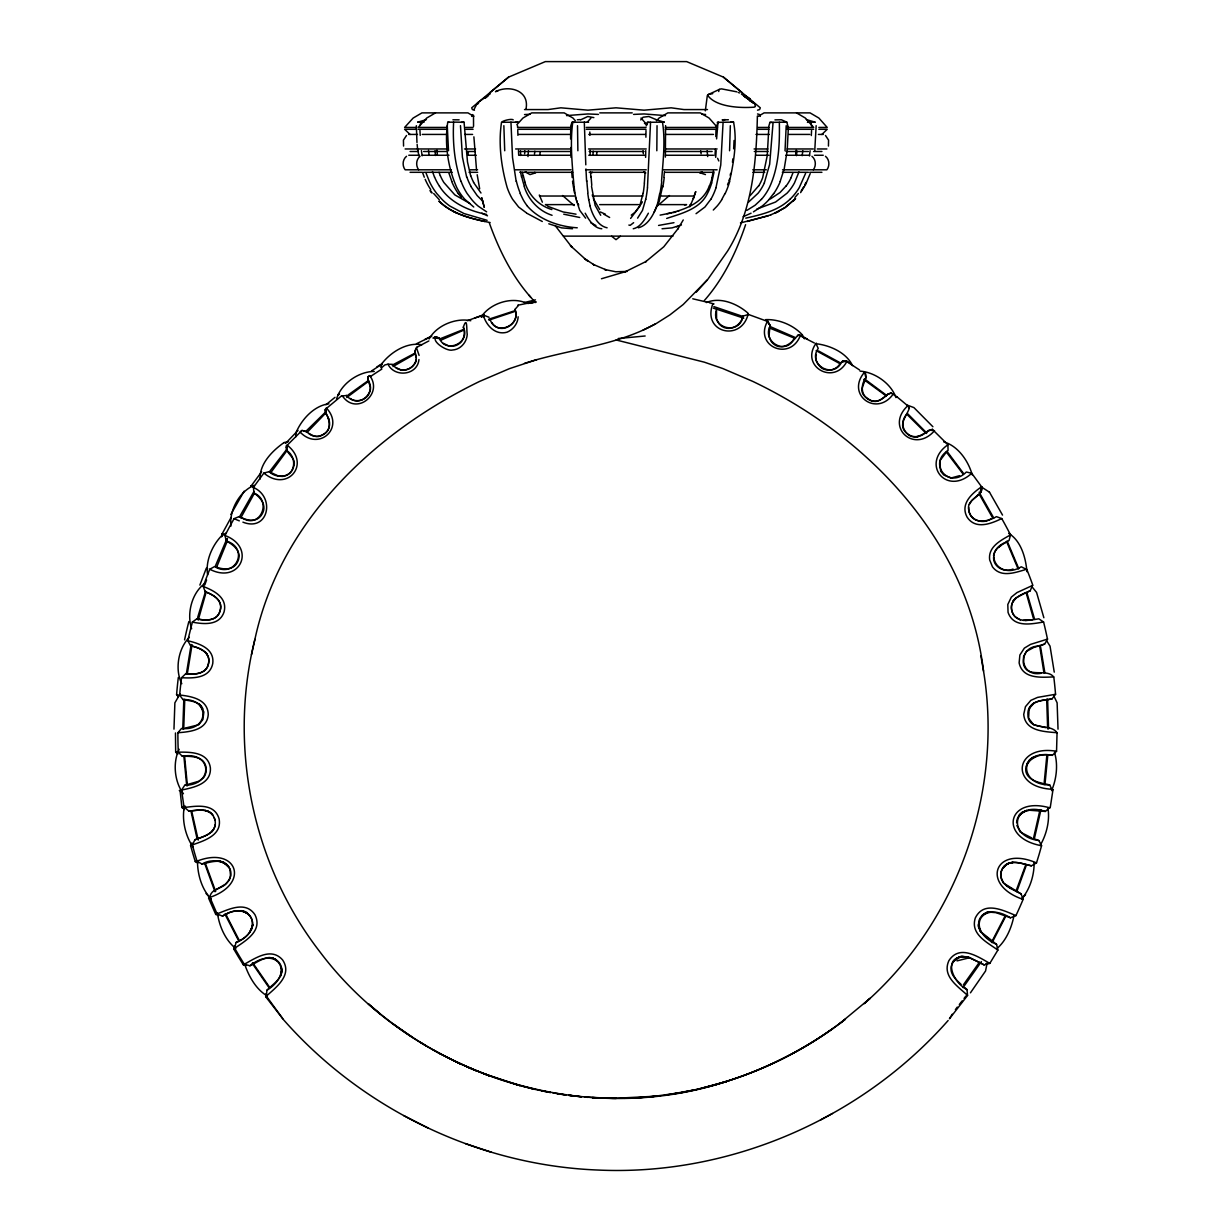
<?xml version="1.0" encoding="UTF-8"?>
<svg xmlns="http://www.w3.org/2000/svg" width="1232" height="1232" viewBox="0 0 1232 1232"><rect width="100%" height="100%" fill="white"/><g stroke="black" fill="none" stroke-linecap="round" stroke-linejoin="round"><path stroke-width="1.5" d="M346.654 395.564L341.449 395.934L324.647 409.917C328.513 418.048 333.964 429.768 321.983 435.266C314.406 439.793 308.77 431.539 302.04 430.415L287.241 445.214L286.409 447.447M302.04 430.415L300.023 432.001C318.718 451.713 345.114 427.935 326.403 408.023L325.31 413.259C330.284 418.664 331.516 427.227 325.772 432.663C320.967 436.867 313.944 437.837 308.847 433.618M473.488 115.084L473.55 126.357M214.168 817.694A13.506 13.475 84.8 0 1 214.953 819.973C217.771 832.586 204.096 836.574 194.933 839.777L192.361 844.906L194.594 853.052L196.997 861.153L202.033 864.094C216.478 855.023 240.671 866.019 226.688 883.175C221.899 888.996 210.687 888.534 209.917 897.358L217.078 913.898L222.468 916.131C250.543 898.005 266.528 930.175 235.943 942.572L234.696 948.24L239.408 956.294L244.306 964.256L249.957 965.765C257.858 962.284 268.129 953.214 276.569 960.452M577.515 125.695L577.87 150.751M417.032 346.947C411.95 352.121 419.635 359.436 413.844 364.78A13.105 12.813 6.7 0 1 401.201 370.031L396.257 367.752M186.355 673.889L191.16 644.505M645.907 137.229L645.999 130.577M897.343 397.166A469.377 457.026 49.3 0 1 907.707 405.821L909.37 407.977C906.968 415.939 897.25 424.978 906.644 433.14C915.284 442.396 924.262 432.047 932.331 429.321L947.916 444.752L948.055 450.481C927.373 463.648 949.071 489.72 966.335 472.01L971.725 473.288L982.243 487.672C982.073 496.943 965.873 499.129 968.829 510.356C971.309 524.647 987.186 522.276 996.426 516.639L1001.739 518.564A413.567 413.336 27 0 1 1010.517 534.873M1048.34 699.437C1039.5 700.238 1027.272 702.902 1027.904 714.391C1028.289 732.116 1049.987 722.429 1057.056 732.732L1056.548 751.258L1052.344 755.355C1018.325 749.01 1018.664 785.092 1049.679 784.923L1051.959 789.589L1052.99 789.697L1050.342 806.883L1045.383 811.457C1012.488 800.353 1006.559 836.436 1038.899 840.547L1041.579 845.722L1039.13 854.346L1036.497 862.924L1031.369 865.803C1021.559 863.386 1006.559 857.795 1001.539 870.624C997.073 883.914 1012.026 888.996 1021.112 893.908L1023.114 899.391A435.235 435.204 9 0 1 1015.923 915.607L1010.456 917.794L996.103 912.666L988.002 912.019M645.614 157.373L645.737 150.627M656.825 150.751L657.041 125.695M1026.918 571.694C1025.825 558.219 1021.236 540.894 1008.715 533.41M173.974 729.144L174.882 702.81L180.118 693.801M1047.6 699.175L1048.586 728.882M503.857 125.695L504.72 150.751M715.807 136.613L715.992 130.299M716.593 138.893L717.994 122.353L733.564 122.122C737.321 141.372 733.825 162.208 729.498 181.366M757.387 116.008C756.325 162.331 752.644 210.841 727.511 251.189L707.738 279.448L696.249 292.184M665.372 157.111L665.573 125.633M734.056 140.479L733.671 148.826M712.743 93.632L708.754 94.356A22.561 4.82 12.6 0 0 707.538 95.157C715.761 107.107 739.985 108.216 754.169 107.169A22.607 4.789 12.3 0 0 755.401 106.368L754.692 103.811L743.758 95.865L754.092 103.319M447.262 125.695L448.51 150.751M723.092 122.261L720.751 165.073L715.977 187.695M281.835 969.261L281.158 974.989M811.303 135.551L811.565 130.53M1046.892 754.862L1044.012 784.491M416.354 125.695L416.97 142.512M645.121 171.941L644.351 182.967M715.022 155.663L715.376 149.303M269.084 471.671L278.771 476.183L282.605 476.43C295.896 474.705 297.02 457.18 286.933 450.712L287.241 445.214L286.271 445.753C284.607 453.422 297.081 457.549 293.786 466.112C291.337 477.739 276.815 479.017 269.084 471.671L263.879 473.073L256.271 483.452L253.453 487.487L253.931 493.046C260.876 497.651 267.298 505.813 261.985 514.283C256.749 523.277 246.431 520.32 239.039 516.639L233.972 518.672L239.316 520.859M716.516 310.895L716.577 319.15L719.041 323.8C727.019 333.148 740.755 326.942 743.004 316.116L748.409 314.453L767.829 321.521L769.538 324.416M729.575 150.751L730.33 125.695M715.715 157.373L716.146 150.627M1013.921 915.838C1011.718 927.373 1006.267 940.54 997.073 948.455M197.505 861.399C197.49 874.381 201.817 889.535 211.257 899.052L206.067 893.508M524.632 153.707L524.832 150.704M716.1 127.681L717.994 122.353M1033.432 838.607L1040.039 809.563M978.762 922.783L978.47 926.479L981.088 932.362M528.466 150.658L527.974 156.572M592.992 154.185L593.239 151.197M797.889 335.72L799.599 334.873L807.391 339.062M295.726 436.913L296.111 432.447M785.03 150.751L786.201 125.695M265.943 993.793L265.681 996.703L282.713 1018.633L266.374 996.087L266.882 990.282C272.919 983.983 283.745 977.915 281.558 967.69A13.044 13.028 0 0 0 277.323 960.714M664.464 171.556L663.894 177.131M795.718 154.862L796.149 150.242M184.769 699.299L183.707 729.036M796.442 155.663L796.919 150.889M254.146 485.331C239.347 491.383 229.09 510.649 230.938 526.095M716.67 309.371C709.617 328.205 739.908 336.136 743.004 316.116M814.752 150.751L816.154 125.695M647.462 187.695L650.542 122.261L664.233 122.153L655.717 119.581M661.522 181.366C662.97 161.762 665.573 141.526 662.477 122.122M732.47 162.27L732.871 158.82M802.201 155.694L802.802 150.627M981.057 932.362L978.562 927.049L978.732 921.567A13.167 13.152 -72.8 0 1 984.122 913.805L989.404 911.742M979.917 493.293L981.596 486.809C971.709 493.478 959.928 504.181 967.166 517.224C975.528 529.868 990.928 523.8 1001.739 518.564M368.199 378.794L367.998 380.38C376.468 391.222 361.038 407.037 350.196 398.475M534.472 154.185L534.857 151.197M596.55 155.032L596.95 151.998M705.32 110.865L707.291 95.788M342.234 395.672C355.802 416.324 383.676 394.178 369.723 375.606L367.798 377.069C367.29 382.012 372.203 386.679 369.785 391.807C366.643 402.079 352.537 403.649 346.315 395.349M518.164 316.778C517.81 323.523 513.236 329.514 507.091 332.178C495.664 335.458 486.686 326.003 483.56 316.039L483.606 315.146L489.089 317.286M809.409 155.987L810.132 150.766M816.262 354.462C814.367 359.96 817.909 364.934 821.96 368.322C828.289 371.802 835.85 370.093 839.824 364.102M470.639 175.745L467.482 161.916L464.064 122.245L453.607 122.122C452.606 141.926 454.346 162.516 460.937 181.366M980.888 492.523L981.596 486.809M224.84 535.15L222.145 533.826L221.714 536.644L222.145 533.826L231.108 517.425M780.195 181.366L784.183 168.953L787.186 150.597L788.357 127.62L786.755 122.122L773.08 122.353L769.661 164.318L764.317 182.967M828.443 146.054L828.566 140.14L825.486 135.474M1047.816 754.954L1044.952 784.584M252.822 925.093L251.159 930.345M643.119 193.193L639.593 206.483L630.599 218.434M769.677 329.036L768.999 336.167L770.862 340.879C779.594 353.199 792.022 343.666 797.951 334.919L800.338 335.597C790.02 362.008 753.276 346.146 767.752 320.813L767.829 321.521M662.616 186.278L659.151 201.648L654.069 212.335M714.067 171.941L711.619 182.967M713.374 170.909L711.988 177.685M524.478 363.332L536.736 359.652L509.447 368.645L479.602 381.412C374.42 432.417 280.188 521.459 254.901 639.362C228.074 746.484 252.421 864.941 320.212 952.244C411.858 1073.981 581.951 1129.205 727.065 1081.296L696.881 1089.458L666.127 1095.032M539.739 155.032L540.278 151.998M184.122 807.838C181.951 820.851 185.524 836.066 192.962 846.938M986.986 963.747L985.569 970.97L970.446 992.838M467.806 155.032L468.422 151.998M659.705 193.532L658.396 199.692M1015.923 891.321L1025.517 865.403M325.31 413.259L326.403 408.023M645.707 199.338L642.488 210.395L637.591 218.156M767.444 321.444L770.385 325.864L767.259 321.306M251.497 654.669L254.901 639.362M252.991 924.955L249.572 932.162M246.184 965.534L243.335 964.81L238.423 956.91L233.695 948.917L234.342 946.068M192.084 644.644L187.279 674.043M770.416 325.756C761.345 341.264 785.847 355.74 793.67 339.216M730.176 175.283L730.622 173.419M205.59 591.191L197.659 617.478M205.775 593.501L198.229 620.096M336.505 399.23C340.833 383.768 358.651 371.433 374.251 371.448M226.842 538.877L215.369 566.058M993.531 555.832C994.578 547.778 1003.017 544.359 1009.054 540.448L1010.579 534.842C1001.031 540.263 987.818 546.7 989.681 559.944L992.484 566.889C1001.015 578.101 1015.23 572.526 1026.364 569.353L1021.266 566.782C998.413 580.811 980.98 551.597 1006.529 541.941M216.847 566.689L227.227 541.233M419.989 125.618L420.99 122.122L424.101 122.137M517.748 305.967L518.056 304.905M771.679 122.338L769.923 122.384L768.937 125.787L767.243 155.663L762.67 177.685A43.289 34.419 -88.2 0 1 758.743 185.878M1040.948 809.763L1034.341 838.807M1029.305 709.57C1031.338 699.622 1044.443 700.839 1052.005 698.898L1055.624 694.278L1037.575 697.389L1030.845 700.346L1025.455 706.66L1023.715 714.391C1025.255 731.254 1043.951 731.546 1057.056 732.732M587.541 122.245L588.588 122.184L572.741 122.261C569.862 143.744 572.326 166.027 574.158 187.695M798.967 171.941L794.455 182.967A48.541 47.186 -88.8 0 1 787.017 193.208L775.606 202.017L756.848 209.086M1026.179 865.649L1016.8 891.645M646.23 125.864L647.37 122.353L650.542 122.261M215.169 824.778C213.783 834.68 202.479 836.497 194.933 839.777M805.589 173.373L799.229 187.695A55.933 54.747 -89.9 0 1 789.928 199.353M418.957 359.528C417.494 375.421 394.548 377.854 388.003 364.21L384.861 364.934L381.242 368.06M1026.333 766.196L1029.536 759.667L1036.066 756.356M574.651 122.368L571.971 122.353L570.77 125.864L570.601 138.893M656.641 206.129C653.653 214.876 647.585 225.564 638.315 227.797M695.649 191.822L693.323 198.568L695.726 191.638M745.591 224.671C736.382 252.021 723.584 278.678 704.396 300.469M810.194 173.635L805.743 184.292L800.6 192.639M793.008 172.634L791.036 177.685M203.234 586.494C214.06 590.544 227.797 597.813 224.055 611.934C219.419 625.841 203.757 624.301 192.284 622.114L196.797 618.864C205.344 620.62 217.078 621.606 220.081 610.872C223.238 600.477 213.398 594.625 205.22 591.76L203.234 586.494L205.836 579.317L209.733 569.246L214.553 566.581C235.374 579.179 250.004 548.255 226.241 540.971L224.994 535.504A419.357 419.049 -42.1 0 1 234.065 518.734M199.877 585.092L206.298 568.245L207.623 568.63M204.774 584.938L206.576 580.026M473.981 109.54L477.308 103.149M280.68 975.99L281.897 970.262L281.065 967.259M254.008 491.399L239.378 517.07M1025.563 894.663L1021.682 898.821C1030.014 889.304 1034.295 874.951 1034.125 862.569M471.702 116.393L472.395 114.561M453.607 122.122L447.74 122.261C444.444 143.744 447.817 167.583 456.841 187.695A55.933 46.831 -90 0 0 464.818 199.322L473.75 207.022M380.78 367.136L382.413 362.963M296.111 432.463C301.686 419.25 314.268 405.559 328.898 403.803M240.779 517.871L254.1 493.801M689.828 206.776L693.477 198.121M1027.411 592.022L1030.183 590.836L1032.478 585.477L1016.939 592.607L1011.349 597.104L1007.807 604.481L1008.053 612.381C1013.428 627.843 1031.015 624.116 1043.581 622.006A426.195 424.67 76.7 0 1 1047.477 639.115M416.031 360.114C413.875 370.216 399.445 373.743 393.301 365.196M709.386 185.801C702.225 205.713 678.817 211.642 660.106 215.123M864.248 373.034L864.587 372.28L865.927 377.87C859.859 385.262 861.106 397.751 871.394 400.708C879.725 404.204 884.437 394.933 891.044 392.792L897.358 397.135M991.498 942.341L1005.189 915.792M1005.82 916.115L992.13 942.665M641.98 202.633L642.349 201.832M804.896 184.615L805.944 182.475M648.371 213.198C644.937 219.311 640.27 227.381 633.248 228.767M227.489 538.446L226.241 540.971C233.664 544.867 242.196 551.705 237.915 561.284C234.095 570.37 223.87 569.969 216.185 566.997M969.353 504.396L971.771 500.562L978.624 494.371M724.97 193.532L721.659 199.692M429.136 338.969C436.636 325.294 455.963 317.594 470.763 320.72M197.828 863.047L195.272 861.599L192.854 853.591L190.575 845.552L191.915 842.965M813.336 169.8C816.369 165.766 815.969 159.513 811.95 156.295M1051.558 790.651C1056.548 779.209 1058.257 764.441 1054.469 752.398M271.009 472.364L287.287 450.173M864.248 372.526C845.614 395.025 876.891 417.432 893.323 393.901M244.136 491.183L230.846 514.499M803.772 186.74L801.231 190.929M1012.827 601.755L1015.599 598.29M1044.597 644.136L1047.585 639.1L1030.568 644.367L1024.362 648.124L1019.88 655.024L1019.126 662.908C1022.606 679.109 1040.778 677.4 1053.653 676.922C1046.553 667.482 1025.455 679.802 1023.222 662.385L1023.623 656.487L1026.441 651.466L1033.648 647.508L1044.597 644.136L1041.61 644.967M978.347 924.77L980.241 931.33L996.58 944.405L997.858 950.103L989.804 963.393L984.122 964.902L970.246 957.895L962.361 956.248A13.167 13.167 -67.8 0 0 951.859 964.687C948.517 972.818 955.601 979.409 961.052 984.306M641.579 203.403L635.158 212.227L631.277 215.123M677.723 229.214L683.252 219.943M481.204 316.932C489.874 303.688 510.433 296.712 525.094 302.579M979.209 962.531L963.332 984.907M906.413 414.599C901.685 419.943 901.562 427.612 906.475 432.971C911.926 438.099 919.811 437.776 925.217 432.894M1029.659 707.769L1033.941 702.995M710.772 199.338L704.95 207.022L696.049 213.69M434.557 337.907L439.408 338.384C445.907 354.169 471.009 342.573 463.34 327.158C467.544 314.853 466.435 330.484 467.236 334.319C466.82 342.157 460.691 349.488 452.621 350.011C446.754 351.859 430.184 340.571 436.528 336.69L439.531 338.538L434.141 337.968M952.244 1014.213L949.456 1018.772L967.567 995.441L966.997 989.604L964.625 987.494M1026.795 763.748L1031.923 757.757L1035.357 756.694M1003.187 868.129L1007.16 863.863L1012.889 862.292M212.782 815.261C207.253 807.376 196.766 810.702 188.804 811.103L183.999 806.914L181.566 790.051L184.708 785.292C214.337 785.077 211.889 750.688 182.321 756.294L178.286 752.182A435.497 435.45 -20.9 0 1 177.885 732.732L181.566 728.435C209.194 731.577 210.503 698.359 182.998 699.622L179.579 695.017C191.653 696.326 208.039 699.268 208.239 714.668C206.976 730.145 190.113 731.823 177.885 732.732M286.548 449.603L269.716 471.394M758.666 185.801L749.949 195.857M179.194 749.287C172.511 762.423 174.467 782.089 183.445 793.747M1013.166 601.139L1014.29 599.522M253.746 487.456L251.313 485.778L250.65 486.64L261.661 471.748M678.062 228.644L663.786 246.785L645.553 261.846L646.199 261.415L624.978 271.902L625.748 271.594L601.462 278.755M1040.147 845.445C1046.492 834.711 1050.111 820.312 1047.862 807.884M955.401 1009.655L957.279 1007.098M773.634 193.532L768.83 199.692M907.722 405.79C884.761 427.181 914.267 454.023 934.518 430.692L929.113 430.091L926.526 431.955M307.43 432.062L325.002 413.813M211.704 831.954L213.49 829.598M964.055 998.459L965.919 996.01M382.397 362.978C391.376 351.736 407.222 341.972 421.868 344.76M959.312 1004.496L962.161 1000.877M786.232 185.801L780.102 192.469L770.293 198.999M633.633 222.684L630.183 225.333L628.874 225.071M794.933 197.443L798.321 193.532M640.717 119.92L643.089 117.209L648.802 116.486L656.333 119.72M490.09 319.365C495.233 336.382 521.829 325.818 514.945 309.448L517.84 306.137M325.972 411.657L306.291 430.923M707.183 280.049L683.175 304.535L669.931 314.868L656.194 323.554L643.012 330.145M516.839 124.755L522.938 118.056L531.731 112.882L564.179 112.882L572.972 118.041L575.359 120.736M587.325 122.076L590.975 118.056M656.61 120.736L659.043 118.056L667.836 112.882L700.284 112.882L709.078 118.041L717.424 127.435L665.372 127.45M948.147 1020.496C861.337 1118.964 729.421 1176.083 598.09 1170.046C478.155 1165.457 361.376 1108.846 282.605 1018.679M963.054 987.587L981.396 961.622M369.723 375.606L367.798 377.069M945.806 452.914L939.8 460.907L940.647 471.148L943.712 474.951L950.858 478.062L959.62 475.66M285.562 443.397L298.036 430.415M406.514 135.474L403.434 140.14L403.557 146.054M406.514 156.295C402.479 159.513 402.094 165.781 405.128 169.8L451.343 169.8M420.05 156.295C416.031 159.513 415.646 165.781 418.664 169.8M761.422 199.338L755.139 205.22L746.869 210.395M775.205 213.09L785.184 207.607L795.61 198.66M793.069 201.247L795.287 198.999M794.886 198.999L784.83 207.607L774.635 213.198M947.916 444.752C920.35 464.048 946.484 496.404 971.725 473.288M1019.588 814.768L1026.348 810.533M713.297 210.041L717.07 206.129A61.107 34.28 -88.1 0 0 721.706 199.8M821.852 134.473L827.211 129.298L818.833 129.298M222.314 535.058C212.381 544.852 205.22 561.037 207.638 574.82M477.739 102.656L490.244 93.801M179.656 695.033A439.809 439.439 -67.5 0 1 181.551 677.723L185.601 673.904C194.502 674.643 206.945 674.351 208.639 662.939C210.595 651.636 199.091 647.816 190.56 645.722L187.834 640.748A442.735 441.179 -73.8 0 1 192.408 622.145M789.928 199.338C778.039 210.764 761.314 214.691 745.745 218.156M266.374 996.087C276.584 986.971 292.631 974.912 282.575 959.882C271.24 947.069 255.856 957.957 244.306 964.256M265.681 996.703L266.651 995.841M266.882 990.282C295.757 972.187 276.214 944.728 249.957 965.765M657.888 205.559L669.423 195.518M189.328 637.344C178.209 648.386 174.636 669.715 181.797 683.698M953.753 961.268L960.744 956.571L969.214 957.587M368.907 381.027L346.731 397.536M741.895 92.477L723.415 77.123L686.64 61.6L545.36 61.6L508.523 77.154L471.702 107.815L472.395 109.571L474.489 110.172M490.105 92.477L508.6 77.123M982.289 915.314L986.509 912.527L991.729 911.742M338.477 394.995L339.062 393.516L338.276 394.456L339.478 394.209M816.231 343.081C799.414 366.289 834.187 386.17 846.969 361.253L851.327 364.01M620.343 236.251L616 239.67L611.673 236.251M485.054 98.314L487.98 96.081M839.423 1023.761L870.069 998.336L864.156 1003.68C957.048 922.552 1003.449 792.792 983.536 671.132C967.644 539.97 868.036 436.405 752.721 381.366L722.768 368.522L704.35 362.177L616.092 339.955M998.89 547.054L1000.954 545.514M703.041 1087.918C754.631 1075.305 803.495 1051.728 845.445 1019.172C795.949 1057.61 736.813 1083.513 674.967 1093.693M392.977 366.566L414.968 353.969M481.589 317.209L484.13 315.346M748.625 202.017L758.111 193.193A48.541 39.224 -89.5 0 0 764.364 182.983M1003.957 866.604L1009.224 862.847L1012.997 862.539M235.943 942.572C267.005 929.328 249.711 898.713 222.468 916.131M477.723 103.904L478.524 103.365M368.476 380.457L347.84 395.164M832.878 1028.52C794.548 1055.747 751.166 1075.813 705.597 1087.348M233.695 948.917C245.137 940.971 263.063 931.3 254.978 914.76C245.799 900.9 229.491 909 217.556 913.697M204.62 583.629C191.638 593.069 186.556 614.121 191.653 628.736M580.472 119.92L587.787 116.516L593.855 117.61M371.463 370.986L382.197 363.994M376.853 366.951L381.104 364.225M705.459 174.59L699.853 172.726L702.225 171.818M1034.48 702.717L1029.12 708.4L1028.597 718.164L1033.509 724.678L1045.814 727.681M689.566 205.205L690.998 204.358M435.481 112.882L426.688 118.056L418.156 127.435L445.722 127.435M758.219 116.332L764.086 112.882L810.071 112.882L818.864 118.041L827.211 127.435L818.833 127.435M753.43 211.858L762.1 206.129A61.107 51.02 -87.2 0 0 768.86 199.738M440.517 340.355L463.709 330.13M243.335 964.81L244.413 964.194M216.216 889.658L225.317 884.237L229.275 880.156L230.553 876.214L229.968 869.453C225.225 857.179 211.658 861.738 202.033 864.094M284.038 442.581C272.657 450.558 259.244 463.771 260.168 479.032M820.558 1119.95L832.493 1113.497M222.299 535.058L226.303 533.009M414.63 353.353L392.192 365.149M209.702 897.466L208.547 898.051L215.754 914.421L218.48 915.53M431.138 336.552L416.416 343.79M209.917 897.358C250.804 883.467 236.559 845.583 196.997 861.153M432.94 338.061L434.372 337.337M655.362 323.954C618.541 344.344 575.975 348.702 536.028 359.867M424.763 339.493L431.785 336.059M751.058 213.198L743.035 216.755M778.655 211.427L770.601 214.861M488.611 319.257L514.668 310.772M708.215 94.602L719.765 89.243A15.523 4.343 16.3 0 1 721.552 88.873L736.813 91.83M1025.963 592.684L1016.539 597.597L1012.95 601.509A13.136 13.075 78.6 0 0 1014.922 616.524L1020.45 620.066M419.573 122.261L417.817 122.168L426.426 119.581M678.185 211.196L678.971 210.841M1030.183 590.836C1021.42 594.24 1008.346 599.276 1011.996 611.365C1015.661 623.407 1029.382 620.466 1038.807 618.787L1043.581 622.006M514.899 311.45L488.919 320.135M706.352 302.564C720.089 296.542 737.306 303.688 747.963 313.128M215.754 914.421L217.494 913.728M644.398 171.818L643.628 172.126L645.814 172.942M463.448 329.483L439.901 338.862M225.518 914.96L226.703 914.514M673.966 222.684L658.566 225.441M990.682 518.995C981.796 525.309 967.69 518.857 968.737 507.538M536.197 301.855L530.776 303.365M467.359 320.72L483.329 314.884L483.668 316.747M770.909 214.861L747.146 221.498M192.361 844.906C204.343 840.624 222.083 835.358 219.127 818.957C214.614 803.033 196.812 805.867 184.215 807.545M681.435 224.963L672.087 227.874L662.046 228.767M190.575 845.552L191.653 845.167M475.105 317.948L484.084 314.899M768.244 215.831L740.463 222.915M498.098 90.798L495.464 91.661C508.724 84.762 529.852 90.09 525.987 109.094M591.714 172.865L592.453 172.311M1038.052 646.076C1017.047 647.231 1019.773 677.323 1040.963 673.303M757.511 110.172L759.605 109.571L760.298 107.815L723.477 77.154M985.985 963.593L988.803 962.839M195.272 861.599L196.473 861.276M673.365 212.612L675.906 211.966M676.476 226.78L679.232 226.103M957.033 960.883L970 957.618M666.681 218.434C681.696 213.429 700.253 208.947 707.584 193.193A48.541 25.287 -89.7 0 0 711.68 183.029M527.897 303.534L535.319 301.763M524.231 302.548L535.458 299.884M284.022 442.596L288.411 441.58M184.708 785.292L198.953 781.196L203.727 777.5A13.721 13.675 -86.6 0 0 206.191 768.383C204.959 756.155 191.638 756.232 182.321 756.294M181.566 790.051C193.717 787.479 211.319 784.014 210.395 767.921C208.223 752.028 190.575 751.967 178.286 752.182M1026.533 810.502L1022.498 812.119L1019.218 815.245A13.044 13.028 -85.2 0 0 1016.631 822.791M690.351 1090.844L695.279 1089.719M184.415 809.578L181.828 806.852L180.057 790.39M518.811 305.028L534.549 301.809M681.573 1092.568L687.471 1091.367M645.152 335.997L618.202 338.523M1013.027 569.03C1004.48 572.957 993.084 567.151 993.593 557.172M671.794 212.905L667.005 213.752M916.7 436.836L918.394 436.544M601.817 228.767C593.932 228.274 588.742 219.696 585.2 213.198M181.828 806.852L185.493 806.252M679.633 1092.83L650.588 1096.834M627.334 271.425L615.723 271.748L604.666 269.5L606.406 269.993L593.223 264.418L594.671 265.203L584.476 258.612L587.71 260.953L586.478 260.06M452.914 119.797L459.12 119.843M1049.202 699.299L1052.005 698.898M607.114 227.797C597.72 225.98 592.392 214.768 590.02 206.129M185.339 728.081L198.768 724.739L202.895 719.519L203.865 711.957L199.461 704.227M566.566 115.608L587.926 113.945L598.429 114.407M842.873 361.746L841.687 361.9C833.54 379.672 806.945 364.426 818.233 348.394L816.077 343.851M1032.216 619.758L1023.176 620.42M182.059 807.822L183.121 807.684M684.499 204.897L686.594 204.62L660.337 204.62M464.064 122.245L461.23 122.368M188.804 811.103C198.398 809.963 211.996 807.576 214.953 820.035M806.344 119.581L814.999 122.137L807.422 122.307M725.232 119.581L722.152 119.889L728.374 119.75M179.302 790.559L180.334 790.451M655.994 1096.203L612.72 1098.436L584.492 1097.004L588.095 1097.373M915.977 436.883L917.594 436.713M659.49 1095.879L634.988 1097.958M774.959 119.889L781.381 119.75L786.755 122.122L783.598 122.153M175.468 732.963L175.668 752.167L177.762 754.215M765.596 319.642C778.67 319.026 793.377 325.048 802.355 334.858M580.149 119.581L577.315 119.797M640.132 1097.589L648.063 1096.973M434.788 336.813L439.408 338.384M1025.039 620.435L1028.073 620.22L1025.44 620.389M572.541 228.767L561.638 227.874L548.779 223.808M860.059 371.14C874.628 372.126 891.013 383.337 895.957 397.566M524.524 114.561L530.207 114.253M707.491 109.571L683.96 109.571L671.147 107.815L644.074 110.172L616 107.815L587.926 110.172L560.853 107.815L548.055 109.571L524.524 109.571M572.741 122.261L571.971 122.353M577.254 227.797C559.205 226.703 539.616 219.989 527.358 206.129M633.571 114.407L644.074 113.945L665.434 115.608M221.698 534.857L222.607 534.827L222.145 533.826M663.278 122.184L664.233 122.153M733.564 122.122L730.761 122.184M417.817 122.168L420.99 122.122M515.192 122.338L518.364 122.245L501.532 122.261C498.236 143.651 501.224 166.72 507.214 187.695A55.933 31.57 -90 0 0 512.604 199.291L518.61 207.022L526.372 212.828M717.224 122.384L718.81 122.368M769.923 122.384L773.08 122.353M1052.344 755.355C1028.258 749.995 1011.888 777.022 1042.334 783.229M175.668 752.167L177.839 752.151M388.003 364.21L392.484 364.333M757.988 127.45L768.86 127.435M665.372 129.314L717.424 129.298M757.988 129.314L768.86 129.298M267.806 957.664L270.532 957.664A13.167 13.167 67.7 0 1 277.292 960.683M599.768 112.882L632.216 112.882M465.758 127.435L473.057 127.435M571.124 127.435L517.902 127.435M586.278 127.435L646.045 127.435M787.079 127.435L813.674 127.435L805.328 118.041L796.534 112.882M418.156 129.298L445.722 129.298M465.758 129.298L473.057 129.298M571.124 129.298L517.902 129.298M586.278 129.298L646.045 129.298M787.079 129.298L813.674 129.298M408.762 134.427L417.479 134.427M422.299 134.427L446.153 134.427M464.787 134.427L472.595 134.427M518.703 134.427L570.77 134.427M588.773 134.427L645.399 134.427M665.511 134.427L713.467 134.427M755.955 134.427L769.199 134.427M788.957 134.427L809.717 134.427M818.387 134.427L823.238 134.427M405.128 148.964L417.232 148.964M418.664 148.964L448.263 148.964M464.495 148.964L475.552 148.964M515.638 148.964L571.063 148.964M588.573 148.964L646.246 148.964M666.065 148.964L717.101 148.964M754.092 148.964L767.813 148.964M787.171 148.964L813.336 148.964M817.324 148.964L826.888 148.964M410.087 151.49L418.403 151.49M423.623 151.49L446.153 151.49M467.005 151.49L475.244 151.49M519.873 151.49L571.34 151.49M589.189 151.49L644.074 151.49M664.633 151.49L712.142 151.49M754.307 151.49L768.013 151.49M786.139 151.49L808.377 151.49M813.597 151.49L821.913 151.49M408.762 155.263L419.419 155.263M422.299 155.263L448.987 155.263M467.929 155.263L476.23 155.263M570.77 155.263L518.703 155.263L518.487 150.381M588.773 155.263L645.399 155.263M665.511 155.263L713.467 155.263M755.955 155.263L768.922 155.263M785.893 155.263L809.717 155.263M814.521 155.263L823.238 155.263M470.408 169.8L477.585 169.8M515.638 169.8L571.063 169.8M585.6 169.8L646.246 169.8M662.816 169.8L717.101 169.8M752.783 169.8L766.335 169.8M782.536 169.8L826.888 169.8C829.906 165.781 829.521 159.513 825.486 156.295M410.087 172.311L422.499 172.311M423.623 172.311L452.283 172.311M469.053 172.311L477.693 172.311M519.873 172.311L572.695 172.311M589.189 172.311L644.074 172.311M664.633 172.311L712.142 172.311M752.844 172.311L764.779 172.311M782.351 172.311L808.377 172.311M809.747 172.311L821.913 172.311M539.539 196.027L574.097 196.027M592.808 196.027L642.996 196.027M661.553 196.027L694.14 196.027M574.22 204.62L545.406 204.62L547.501 204.897M599.661 204.62L638.515 204.62M563.486 236.128L672.965 236.128M415.831 127.45L404.62 127.435L413.151 118.056L421.945 112.882L467.929 112.882L473.781 116.332M415.831 129.314L404.62 129.298L410.071 134.457M1056.548 751.258C1014.983 744.236 1008.946 786.139 1050.727 789.188M813.952 122.122L814.999 122.137M647.37 122.353L649.125 122.384M185.601 673.904C194.533 674.443 206.868 674.474 208.624 663.001C210.472 651.851 199.199 647.601 190.56 645.722M181.474 677.708C193.424 678.385 209.748 678.37 212.751 663.54C214.676 648.571 199.307 643.504 187.834 640.748M503.272 122.353C498.421 122.06 511.126 118.087 513.22 119.843M447.74 122.261L449.326 122.307M889.258 393.978L887.964 393.932C883.359 398.614 877.369 403.157 870.454 400.385L865.311 396.827C856.255 389.112 868.93 380.673 865.264 372.849M908.554 407.946L909.37 407.977M179.425 677.631L178.301 677.6A437.206 436.821 -73.4 0 0 176.607 694.602L178.332 696.896M816.369 343.759C829.906 345.36 846.353 352.506 852.529 365.627M303.78 431.092L305.243 431.169M701.793 114.253L705.582 114.453M981.35 487.626L982.243 487.672M702.024 173.034L699.853 172.726M576.561 1096.234L568.66 1095.279L581.535 1096.819L568.66 1095.279M579.718 217.479L563.748 214.199M1045.383 811.457L1029.428 810.24L1022.391 812.165A13.506 13.475 -84.8 0 0 1018.941 815.646M196.797 618.864C205.328 620.774 217.125 621.467 220.112 610.779C223.392 600.246 213.29 594.779 205.22 591.76M176.53 694.586L177.947 694.771M1050.095 807.93C1007.345 795.472 998.105 837.945 1041.579 845.722M268.838 957.541L271.902 957.957A13.044 13.028 0 0 1 276.014 959.728M557.018 1093.646L566.027 1095.017L552.906 1092.876M576.037 214.183L563.132 211.966L547.763 206.314M713.359 308.139L743.743 318.164M240.825 910.633L243.52 911.033A13.136 13.121 73.1 0 1 247.386 912.866M182.998 699.622C189.974 701.07 199.707 701.054 202.88 708.847M219.096 861.106L223.593 862.246L228.12 866.774M541.618 1090.782L550.581 1092.538C483.267 1080.094 419.573 1049.033 368.245 1003.741L380.411 1014.028M241.765 910.694L247.755 913.605M490.12 222.561C472.072 218.911 452.621 214.522 438.931 201.247M742.188 316.208L713.882 306.614M1052.205 789.527L1052.99 789.697M1045.999 784.076L1049.679 784.923M943.712 441.872C957.88 445.753 968.46 461.03 972.187 474.844M692.754 298.791L707.815 302.317M769.23 327.912L794.84 338.338M595.949 225.533L590.621 222.684M484.854 221.498C468.668 217.879 451.513 213.244 439.316 201.247M529.483 1087.964L535.273 1089.411L521.752 1085.993M486.625 214.445C468.36 210.795 449.819 202.479 439.454 186.278M487.102 220.312L464.048 213.567L450.003 206.129A61.107 59.829 -82.3 0 1 442.288 199.676L436.759 193.532A63.094 61.554 -87.2 0 1 429.352 181.35L426.056 173.096M1031.369 865.803C1022.745 864.186 1012.427 858.966 1004.85 865.619A13.09 13.075 -79.5 0 0 1000.8 876.553L1003.464 883.098L1021.112 893.908M709.355 302.718L713.975 303.934L712.743 304.135C702.009 332.856 741.525 342.28 748.209 313.806L748.409 314.453M1036.497 862.924C994.671 844.705 980.164 885.038 1023.114 899.391M969.415 957.572C941.233 952.413 951.15 981.658 966.997 989.604M209.733 569.246C240.132 584.892 256.826 547.455 224.994 535.504M757.511 113.945L759.605 114.561L760.298 116.393M514.052 1083.852L520.104 1085.638L483.76 1073.673L490.336 1076.229L467.097 1066.866M644.475 123.446L647.293 124.293M205.297 810.41L209.548 812.088A13.506 13.475 84.8 0 1 212.997 815.569M242.92 522.152C268.237 532.255 275.675 497.143 253.453 487.487M491.229 1152.182L465.45 1143.619M220.405 861.199L226.75 864.525A13.09 13.075 79.6 0 1 228.644 866.804M609.64 217.479L603.834 214.199M534.673 172.311L535.581 172.865L529.976 174.59L525.217 171.818L526.002 172.126M818.448 350.92L840.624 362.993M605.389 214.183L600.354 211.966M1035.296 839.223L1038.899 840.547M907.168 405.097L913.913 407.592L932.886 426.734M980.626 486.44L989.496 492.215M242.042 517.825C260.06 529.806 272.534 500.5 253.931 493.046M795.21 337.476L769.861 326.434M840.178 363.825L816.154 350.658M1010.456 917.794C980.503 899.422 965.103 930.283 996.58 944.405M1015.923 915.607C1002.987 910.186 983.767 900.607 975.297 917.994C970.108 934.272 987.186 942.28 997.858 950.103M469.854 203.465L454.854 194.902L443.843 182.459A47.186 46.431 -78.7 0 1 440.363 175.729M487.487 215.831L481.835 213.198M542.296 221.498L526.726 213.198M1031.692 837.899L1020.219 832.031L1016.862 825.486M551.874 209.579C538.985 205.682 528.744 195.364 524.955 182.459M468.961 1067.62L475.752 1070.608L452.868 1060.259M552.075 215.292C538.538 210.949 528.312 199.692 524.139 186.278M738.199 92.385L739.446 92.954M453.345 211.427L456.81 213.09M749.672 100.793L753.306 102.764L741.402 94.032M454.423 1060.968L461.415 1064.386L438.931 1053.083M427.858 1127.911L403.649 1115.561M800.692 336.013L814.367 342.989M864.402 378.855L886.578 395.349M206.837 810.718L209.548 812.134M744.344 95.095L750.273 98.868M979.84 962.577L967.366 956.802L960.991 956.54A13.044 13.028 0 0 0 953.352 961.792M981.719 963.578L984.122 964.902M433.171 1049.864L440.163 1053.714M263.879 473.073C287.256 492.738 311.326 464.017 287.241 445.214M989.804 963.393C977.546 956.432 959.559 944.297 948.902 960.621C941.741 976.252 957.88 986.293 967.567 995.441M486.64 211.858L478.201 206.129A61.107 50.574 -87.2 0 1 471.764 199.646L467.128 193.532A63.094 51.544 -88.9 0 1 461.061 181.304M419.404 1041.733L426.241 1045.876M411.981 1037.036L412.674 1037.467L393.008 1023.807M267.282 995.964C256.133 989.542 248.879 976.406 244.875 964.779M1006.251 885.5L1011.056 888.549M847.046 361.761L859.551 369.954M886.162 395.919L863.848 379.61M443.412 343.358L448.879 346.023L452.329 346.223A13.136 12.72 27.6 0 0 458.15 344.421C464.248 340.848 465.388 333.41 463.34 327.158M907.306 413.398L926.772 433.017M585.693 259.49L570.431 245.676L572.095 247.463L555.278 225.749M251.313 485.778L252.329 486.563M984.676 935.642L987.633 938.014M235.805 948.501C225.24 940.232 219.096 925.725 217.417 912.881M562.577 195.518L574.127 205.559M483.221 201.648L477.169 195.58L470.732 186.278M926.279 433.51L906.644 414.06M946.992 451.312L963.532 473.473M439.27 199.692L433.679 193.532M585.631 218.156L579.779 210.395L576.099 199.338A55.933 11.488 -90 0 1 574.204 187.541M489.381 223.084C499.745 252.052 514.021 280.28 535.627 302.548M528.759 295.018L530.576 297.02M641.01 118.041L646.969 124.755M480.988 193.008L473.55 182.459M962.977 473.889L946.238 451.882M205.421 652.128L207.084 654.423M599.707 209.579L593.316 198.552M1031.769 586.494L1036.574 592.423L1043.858 617.74M491.907 322.645C500.207 336.12 520.982 323.554 514.945 309.448M992.93 518.395L979.409 494.432M252.791 962.9L269.762 987.479M269.177 987.879L252.221 963.301M600.708 215.292L595.133 205.405L591.514 186.278M458.366 193.532L461.276 197.443M429.968 190.575L431.4 192.639M430.769 190.929L432.186 192.993M1046.984 641.318L1050.034 646.122L1054.253 672.133M199.769 704.488L202.664 709.324M1002.525 515.084L989.234 491.768M238.623 940.694L224.932 914.144M225.564 913.821L239.254 940.37M205.99 652.775L207.269 655.085M577.947 203.588L578.732 205.082M802.355 334.842L804.388 338.815M718.764 91.538L718.672 89.998A12.212 3.419 16.3 0 1 719.365 89.412M979.117 492.246L993.747 517.933M1018.109 568.938L1006.529 541.418M1007.175 541.141L1018.772 568.66M1053.884 696.034L1057.118 702.825L1058.026 729.159M416.508 347.84L419.096 355.401M328.128 417.787L329.006 419.681M520.166 193.532L523.138 199.692A61.107 33.603 -88.1 0 0 527.388 206.037M425.148 179.302L426.103 181.366A63.109 62.185 86.3 0 0 430.723 189.543M1033.648 619.28L1026.148 592.761M717.609 158.312L718.795 160.961M539.308 195.01L542.373 202.171M214.984 891.706L204.743 863.647M205.405 863.401L215.662 891.46M434.511 177.131L432.463 171.556M440.317 175.745L439.023 172.341M576.576 200.369L577.238 202.017M451.805 181.366L448.925 173.096M424.285 177.239L422.776 173.096M196.92 838.037L190.96 811.103M1026.841 592.561L1034.541 619.034M466.651 177.131L462.416 157.111L460.475 125.633M1043.92 672.795L1039.623 645.537M575.452 196.889L575.991 198.66M983.536 671.132L980.841 655.686M191.653 810.949L198.244 840.085M592.284 194.902L592.761 196.766M414.861 350.981L416.277 357.573M810.702 122.261L811.565 125.787M516.177 181.366L512.527 157.542L510.957 122.122M523.076 175.745L522.414 172.341M521.536 177.131L520.489 171.556M1040.332 645.429L1044.844 672.641M479.664 188.789L477.184 174.728M1047.662 728.913L1046.676 699.206M286.671 449.295L286.933 450.712M584.307 122.122L585.801 164.842M588.696 199.692L587.787 193.532M700.654 150.704L701.116 153.707M186.71 785.8L183.861 756.048M418.048 150.597L418.788 155.802M184.569 755.986L187.418 785.723M421.421 150.597L422.145 155.802M428.49 150.381L429.106 155.417M572.557 181.166L572.772 182.967M476.522 169.831L473.889 136.829M182.767 729.005L183.83 699.268M779.332 122.261C779.794 144.236 778.824 167.475 769.276 187.695A55.933 46.185 -90 0 1 761.438 199.368M417.124 144.36L417.787 150.751M435.035 150.72L435.512 155.463M707.137 150.658L707.692 156.572M643.027 150.704L643.304 153.707M436.96 150.242L437.375 154.862M572.172 177.531L571.725 171.941M586.601 181.366L585.939 168.953M517.502 125.633L517.625 127.62M590.806 177.131L590.544 171.556M419.958 130.376L420.22 135.381M520.443 150.72L520.674 155.463M517.748 130.346L517.917 135.335M571.017 157.373L570.755 147.501M589.82 132.009L589.882 135.335M932.331 429.321L932.347 430.199M590.082 150.381L590.159 155.417M891.044 392.792L891.044 393.67M780.318 181.443A63.094 53.346 -88.8 0 1 773.727 193.609M729.436 179.194A55.07 31.416 -88.5 0 1 728.867 181.042M728.251 182.875A55.07 31.416 -88.5 0 1 727.573 184.708M712.127 177.824A43.289 21.76 -88.8 0 1 709.478 185.97M716.023 187.741A55.933 30.584 -90 0 1 710.802 199.384M729.667 181.52A63.094 36.39 -89.2 0 1 725.094 193.701M664.187 177.778A55.07 11.719 -88.7 0 1 662.847 187.079M644.413 183.214A48.541 7.515 -89.7 0 1 643.166 193.486M647.508 187.849A55.933 10.333 -90 0 1 645.722 199.507M661.723 181.843A63.094 13.906 -89.4 0 1 659.859 194.117M658.458 200.015A61.107 12.32 -88.4 0 1 656.671 206.422M591.791 185.324A55.07 9.748 -88.7 0 1 591.129 176.376M574.559 193.024A48.541 11.411 -89.7 0 1 573.896 189.713M573.604 188.019A48.541 11.411 -89.7 0 1 572.834 182.813M587.957 192.793A63.109 10.718 -89.4 0 1 586.832 180.781M590.066 205.806A61.107 11.519 -88.4 0 1 588.757 199.353M524.339 186.017A55.07 29.753 -88.5 0 1 521.798 176.915M525.125 182.274A47.186 26.965 -87.6 0 1 523.292 175.591M520.304 193.316A63.094 33.695 -89.3 0 1 516.362 181.196M470.886 186.155A55.07 45.214 -87.8 0 1 466.836 177.038M473.658 182.382A47.186 39.717 -86.3 0 1 470.763 175.683M439.501 186.248A55.07 53.792 -84.2 0 1 434.573 177.1M458.273 193.609A63.094 53.346 88.8 0 1 451.682 181.443M791.083 177.716A43.289 41.842 -85.8 0 1 786.262 185.832M417.14 347.162A559.759 514.56 -42.9 0 1 428.859 340.941M370.37 376.592A549.903 516.47 -44.8 0 1 381.858 369.076M326.003 404.774A467.96 455.686 -49 0 1 334.996 397.335M184.569 639.855A427.242 425.733 -76.8 0 1 188.85 621.559M985.354 913.081A13.167 13.152 -72.8 0 1 988.002 912.019M1026.733 569.215A409.794 408.131 77.6 0 1 1032.847 585.339M1053.791 676.922A438.269 437.868 73.3 0 1 1055.547 694.278M842.981 360.853L841.687 361.9L846.969 361.253L842.981 360.853M632.185 1098.02L624.239 1098.282L632.185 1098.02M616.277 1098.374L592.423 1097.604L616.277 1098.374M484.299 207.33L481.743 197.875L484.299 207.33"/></g></svg>
